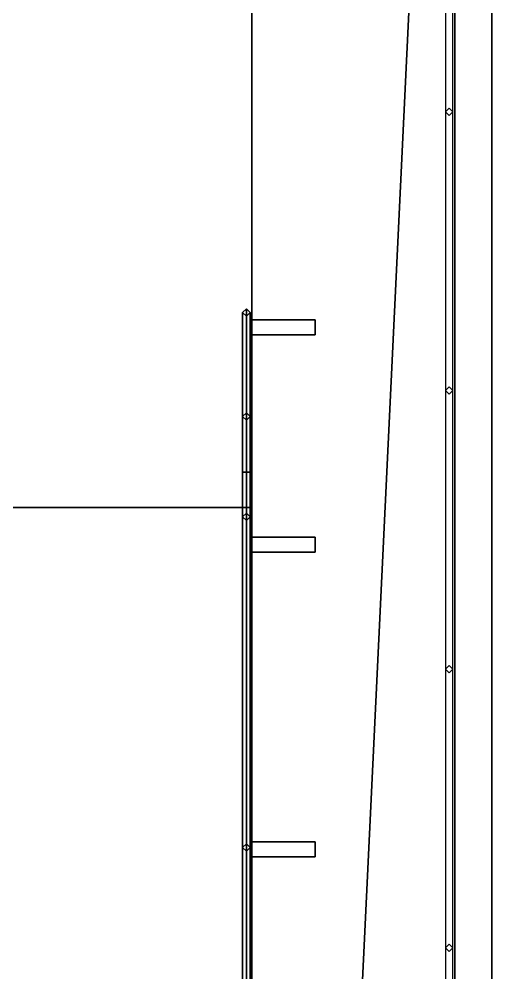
# Model space of a CAD drawing. Header units: millimetres. Extents: x -3.4 to 3.4, y -22.9 to 32.2.
# Drawn here: x 0.86 to 3.4, y 12.45 to 17.58 of the extents above; entities that cross this region are included whole.
import ezdxf

# ---------------------------------------------------------------- set-up
doc = ezdxf.new("R2010")
doc.units = ezdxf.units.MM
doc.layers.add('railings', color=6, linetype='Continuous')
doc.layers.add('superstructure', color=3, linetype='Continuous')

msp = doc.modelspace()

# ---------------------------------------------------------------- linework, layer by layer
for points in [[(3.2, 22.79), (2.7, 12.33, -1.51), (-2.7, 12.33, -1.51), (-3.2, 22.79)], [(2.11, 22.79, 1.6), (2.11, 10.5, 0.82), (3.2, 10.5, 0.82), (3.2, 22.79, 1.6)], [(3.2, 22.79), (3.2, 10.5, -1.26), (2.7, 12.33, -1.51), (3.2, 22.79)], [(3.2, 10.5, 0.58), (3.2, 10.5), (3.2, 22.79), (3.2, 22.79, 1.36)], [(3.4, 22.79, 1.36), (3.4, 10.5, 0.58), (3.2, 10.5, 0.58), (3.2, 22.79, 1.36)], [(3.2, 22.79, 1.56), (3.2, 10.5, 0.78), (3.4, 10.5, 0.78), (3.4, 22.79, 1.56)], [(3.2, 22.79), (3.2, 10.5), (3.2, 10.5, -1.26), (3.2, 22.79)], [(3.2, 22.79, 1.6), (3.2, 10.5, 0.82), (3.2, 10.5, 0.78), (3.2, 22.79, 1.56)], [(3.4, 10.5, 0.78), (3.4, 10.5, 0.58), (3.4, 22.79, 1.36), (3.4, 22.79, 1.56)], [(2.06, 15.44, 2.6), (2.08, 15.46, 2.6), (2.08, 16.02, 2.13), (2.06, 16, 2.13)], [(2.08, 15.46, 2.6), (2.1, 15.44, 2.6), (2.1, 16, 2.13), (2.08, 16.02, 2.13)], [(2.08, 15.42, 2.6), (2.06, 15.44, 2.6), (2.06, 16, 2.13), (2.08, 15.98, 2.13)], [(2.1, 15.44, 2.6), (2.08, 15.42, 2.6), (2.08, 15.98, 2.13), (2.1, 16, 2.13)], [(2.06, 15.14, 3.04), (2.08, 15.14, 3.06), (2.08, 15.46, 2.6), (2.06, 15.44, 2.6)], [(2.08, 15.14, 3.06), (2.1, 15.14, 3.04), (2.1, 15.44, 2.6), (2.08, 15.46, 2.6)], [(2.08, 15.14, 3.02), (2.06, 15.14, 3.04), (2.06, 15.44, 2.6), (2.08, 15.42, 2.6)], [(2.1, 15.14, 3.04), (2.08, 15.14, 3.02), (2.08, 15.42, 2.6), (2.1, 15.44, 2.6)], [(2.08, 10.5, 3.02), (2.06, 10.5, 3.04), (2.06, 15.14, 3.04), (2.08, 15.14, 3.02)], [(2.06, 10.5, 3.04), (2.08, 10.5, 3.06), (2.08, 15.14, 3.06), (2.06, 15.14, 3.04)], [(2.1, 10.5, 3.04), (2.08, 10.5, 3.02), (2.08, 15.14, 3.02), (2.1, 15.14, 3.04)], [(2.08, 10.5, 3.06), (2.1, 10.5, 3.04), (2.1, 15.14, 3.04), (2.08, 15.14, 3.06)], [(2.08, 14.92, 2.13), (2.06, 14.9, 2.13), (2.06, 14.9, 3.04), (2.08, 14.92, 3.02)], [(2.06, 14.9, 2.13), (2.08, 14.88, 2.13), (2.08, 14.88, 3.02), (2.06, 14.9, 3.04)], [(2.1, 14.9, 2.13), (2.08, 14.92, 2.13), (2.08, 14.92, 3.02), (2.1, 14.9, 3.04)], [(2.08, 14.88, 2.13), (2.1, 14.9, 2.13), (2.1, 14.9, 3.04), (2.08, 14.88, 3.02)], [(2.08, 13.14, 2.13), (2.06, 13.12, 2.13), (2.06, 13.12, 3.04), (2.08, 13.14, 3.02)], [(2.06, 13.12, 2.13), (2.08, 13.1, 2.13), (2.08, 13.1, 3.02), (2.06, 13.12, 3.04)], [(2.1, 13.12, 2.13), (2.08, 13.14, 2.13), (2.08, 13.14, 3.02), (2.1, 13.12, 3.04)], [(2.08, 13.1, 2.13), (2.1, 13.12, 2.13), (2.1, 13.12, 3.04), (2.08, 13.1, 3.02)]]:
    msp.add_3dface(points)
at = {"layer": 'railings'}
for points in [[(3.15, 21.6, 2.53), (3.15, 10.5, 1.84), (3.19, 10.5, 1.84), (3.19, 21.6, 2.53)], [(3.15, 21.6, 2.01), (3.15, 10.5, 1.32), (3.19, 10.5, 1.32), (3.19, 21.6, 2.01)], [(3.17, 17.1, 1.23), (3.15, 17.08, 1.23), (3.15, 17.08, 2.23), (3.17, 17.1, 2.23)], [(3.19, 17.08, 1.23), (3.17, 17.1, 1.23), (3.17, 17.1, 2.23), (3.19, 17.08, 2.23)], [(3.15, 17.08, 1.23), (3.17, 17.06, 1.23), (3.17, 17.06, 2.23), (3.15, 17.08, 2.23)], [(3.17, 17.06, 1.23), (3.19, 17.08, 1.23), (3.19, 17.08, 2.23), (3.17, 17.06, 2.23)], [(3.17, 15.6, 1.14), (3.15, 15.58, 1.14), (3.15, 15.58, 2.14), (3.17, 15.6, 2.14)], [(3.15, 15.58, 1.14), (3.17, 15.56, 1.14), (3.17, 15.56, 2.14), (3.15, 15.58, 2.14)], [(3.19, 15.58, 1.14), (3.17, 15.6, 1.14), (3.17, 15.6, 2.14), (3.19, 15.58, 2.14)], [(3.17, 15.56, 1.14), (3.19, 15.58, 1.14), (3.19, 15.58, 2.14), (3.17, 15.56, 2.14)], [(3.17, 14.1, 1.04), (3.15, 14.08, 1.04), (3.15, 14.08, 2.04), (3.17, 14.1, 2.04)], [(3.15, 14.08, 1.04), (3.17, 14.06, 1.04), (3.17, 14.06, 2.04), (3.15, 14.08, 2.04)], [(3.19, 14.08, 1.04), (3.17, 14.1, 1.04), (3.17, 14.1, 2.04), (3.19, 14.08, 2.04)], [(3.17, 14.06, 1.04), (3.19, 14.08, 1.04), (3.19, 14.08, 2.04), (3.17, 14.06, 2.04)], [(3.17, 12.6, 0.95), (3.15, 12.58, 0.95), (3.15, 12.58, 1.95), (3.17, 12.6, 1.95)], [(3.15, 12.58, 0.95), (3.17, 12.56, 0.95), (3.17, 12.56, 1.95), (3.15, 12.58, 1.95)], [(3.19, 12.58, 0.95), (3.17, 12.6, 0.95), (3.17, 12.6, 1.95), (3.19, 12.58, 1.95)], [(3.17, 12.56, 0.95), (3.19, 12.58, 0.95), (3.19, 12.58, 1.95), (3.17, 12.56, 1.95)]]:
    msp.add_3dface(points, dxfattribs=at)
at = {"layer": 'superstructure'}
for points in [[(2.11, 14.95, 2.13), (2.11, 22.79, 1.8), (-2.11, 22.79, 1.8), (-2.11, 14.95, 2.13)], [(2.11, 10.5, 0.82), (2.11, 22.79, 1.6), (2.11, 14.95, 2.13), (2.11, 10.5, 2.13)], [(2.11, 22.79, 1.6), (2.11, 22.79, 1.6), (2.11, 22.79, 1.8), (2.11, 14.95, 2.13)], [(2.11, 15.96, 2.08), (2.11, 15.88, 2.08), (2.45, 15.88, 1.19), (2.45, 15.96, 1.19)], [(2.45, 15.96, 1.19), (2.45, 15.96, 1.1665), (2.11, 15.96, 1.1665), (2.11, 15.96, 2.08)], [(2.45, 15.88, 1.19), (2.45, 15.88, 1.1614), (2.45, 15.96, 1.1665), (2.45, 15.96, 1.19)], [(2.11, 15.88, 2.08), (2.11, 15.88, 1.1614), (2.45, 15.88, 1.1614), (2.45, 15.88, 1.19)], [(2.11, 10.5, 2.13), (2.11, 14.95, 2.13), (-2.11, 14.95, 2.13), (-2.11, 10.5, 2.13)], [(2.11, 14.79, 2.08), (2.11, 14.71, 2.08), (2.45, 14.71, 1.11), (2.45, 14.79, 1.11)], [(2.45, 14.79, 1.11), (2.45, 14.79, 1.0923), (2.11, 14.79, 1.0923), (2.11, 14.79, 2.08)], [(2.45, 14.71, 1.11), (2.45, 14.71, 1.0872), (2.45, 14.79, 1.0923), (2.45, 14.79, 1.11)], [(2.11, 14.71, 2.08), (2.11, 14.71, 1.0872), (2.45, 14.71, 1.0872), (2.45, 14.71, 1.11)], [(2.11, 13.15, 2.08), (2.11, 13.07, 2.08), (2.45, 13.07, 1.01), (2.45, 13.15, 1.01)], [(2.45, 13.15, 1.01), (2.45, 13.15, 0.9882), (2.11, 13.15, 0.9882), (2.11, 13.15, 2.08)], [(2.45, 13.07, 1.01), (2.45, 13.07, 0.9831), (2.45, 13.15, 0.9882), (2.45, 13.15, 1.01)], [(2.11, 13.07, 2.08), (2.11, 13.07, 0.9831), (2.45, 13.07, 0.9831), (2.45, 13.07, 1.01)]]:
    msp.add_3dface(points, dxfattribs=at)

doc.saveas('drawing.dxf')
